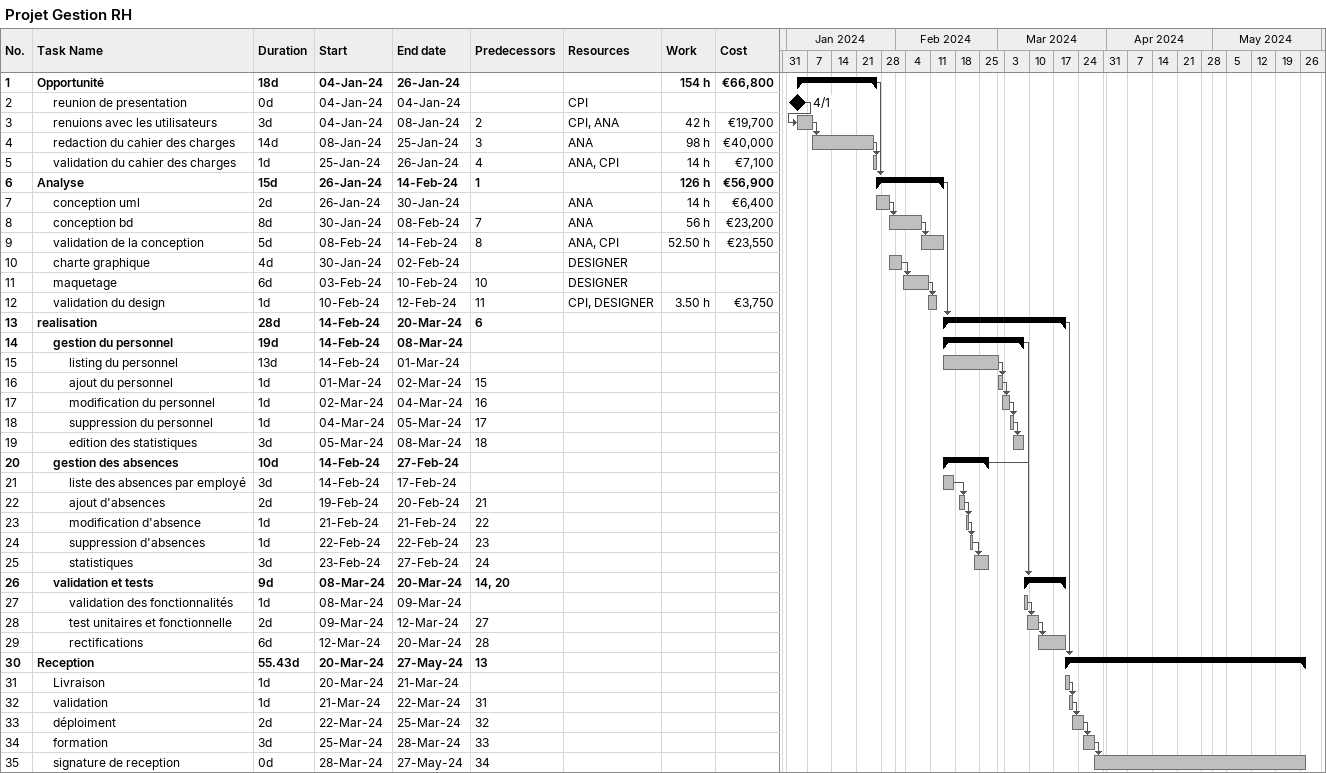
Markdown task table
Projet Gestion RH

| ID | Level | Task | Duration | Start | Finish | Predecessors | Resources | Work (h) | Cost (€) |
|---|---|---|---|---|---|---|---|---|---|
| 1 | 1 | **Opportunité** | 18d | 2024-01-04 | 2024-01-26 |  |  | 154 | 66800 |
| 2 | 2 | reunion de presentation | 0d | 2024-01-04 | 2024-01-04 |  | CPI |  |  |
| 3 | 2 | renuions avec les utilisateurs | 3d | 2024-01-04 | 2024-01-08 | 2 | CPI, ANA | 42 | 19700 |
| 4 | 2 | redaction du cahier des charges | 14d | 2024-01-08 | 2024-01-25 | 3 | ANA | 98 | 40000 |
| 5 | 2 | validation du cahier des charges | 1d | 2024-01-25 | 2024-01-26 | 4 | ANA, CPI | 14 | 7100 |
| 6 | 1 | **Analyse** | 15d | 2024-01-26 | 2024-02-14 | 1 |  | 126 | 56900 |
| 7 | 2 | conception uml | 2d | 2024-01-26 | 2024-01-30 |  | ANA | 14 | 6400 |
| 8 | 2 | conception bd | 8d | 2024-01-30 | 2024-02-08 | 7 | ANA | 56 | 23200 |
| 9 | 2 | validation de la conception | 5d | 2024-02-08 | 2024-02-14 | 8 | ANA, CPI | 52.50 | 23550 |
| 10 | 2 | charte graphique | 4d | 2024-01-30 | 2024-02-02 |  | DESIGNER |  |  |
| 11 | 2 | maquetage | 6d | 2024-02-03 | 2024-02-10 | 10 | DESIGNER |  |  |
| 12 | 2 | validation du design | 1d | 2024-02-10 | 2024-02-12 | 11 | CPI, DESIGNER | 3.50 | 3750 |
| 13 | 1 | **realisation** | 28d | 2024-02-14 | 2024-03-20 | 6 |  |  |  |
| 14 | 2 | **gestion du personnel** | 19d | 2024-02-14 | 2024-03-08 |  |  |  |  |
| 15 | 3 | listing du personnel | 13d | 2024-02-14 | 2024-03-01 |  |  |  |  |
| 16 | 3 | ajout du personnel | 1d | 2024-03-01 | 2024-03-02 | 15 |  |  |  |
| 17 | 3 | modification du personnel | 1d | 2024-03-02 | 2024-03-04 | 16 |  |  |  |
| 18 | 3 | suppression du personnel | 1d | 2024-03-04 | 2024-03-05 | 17 |  |  |  |
| 19 | 3 | edition des statistiques | 3d | 2024-03-05 | 2024-03-08 | 18 |  |  |  |
| 20 | 2 | **gestion des absences** | 10d | 2024-02-14 | 2024-02-27 |  |  |  |  |
| 21 | 3 | liste des absences par employé | 3d | 2024-02-14 | 2024-02-17 |  |  |  |  |
| 22 | 3 | ajout d'absences | 2d | 2024-02-19 | 2024-02-20 | 21 |  |  |  |
| 23 | 3 | modification d'absence | 1d | 2024-02-21 | 2024-02-21 | 22 |  |  |  |
| 24 | 3 | suppression d'absences | 1d | 2024-02-22 | 2024-02-22 | 23 |  |  |  |
| 25 | 3 | statistiques | 3d | 2024-02-23 | 2024-02-27 | 24 |  |  |  |
| 26 | 2 | **validation et tests** | 9d | 2024-03-08 | 2024-03-20 | 14, 20 |  |  |  |
| 27 | 3 | validation des fonctionnalités | 1d | 2024-03-08 | 2024-03-09 |  |  |  |  |
| 28 | 3 | test unitaires et fonctionnelle | 2d | 2024-03-09 | 2024-03-12 | 27 |  |  |  |
| 29 | 3 | rectifications | 6d | 2024-03-12 | 2024-03-20 | 28 |  |  |  |
| 30 | 1 | **Reception** | 55.43d | 2024-03-20 | 2024-05-27 | 13 |  |  |  |
| 31 | 2 | Livraison | 1d | 2024-03-20 | 2024-03-21 |  |  |  |  |
| 32 | 2 | validation | 1d | 2024-03-21 | 2024-03-22 | 31 |  |  |  |
| 33 | 2 | déploiment | 2d | 2024-03-22 | 2024-03-25 | 32 |  |  |  |
| 34 | 2 | formation | 3d | 2024-03-25 | 2024-03-28 | 33 |  |  |  |
| 35 | 2 | signature de reception | 0d | 2024-03-28 | 2024-05-27 | 34 |  |  |  |
